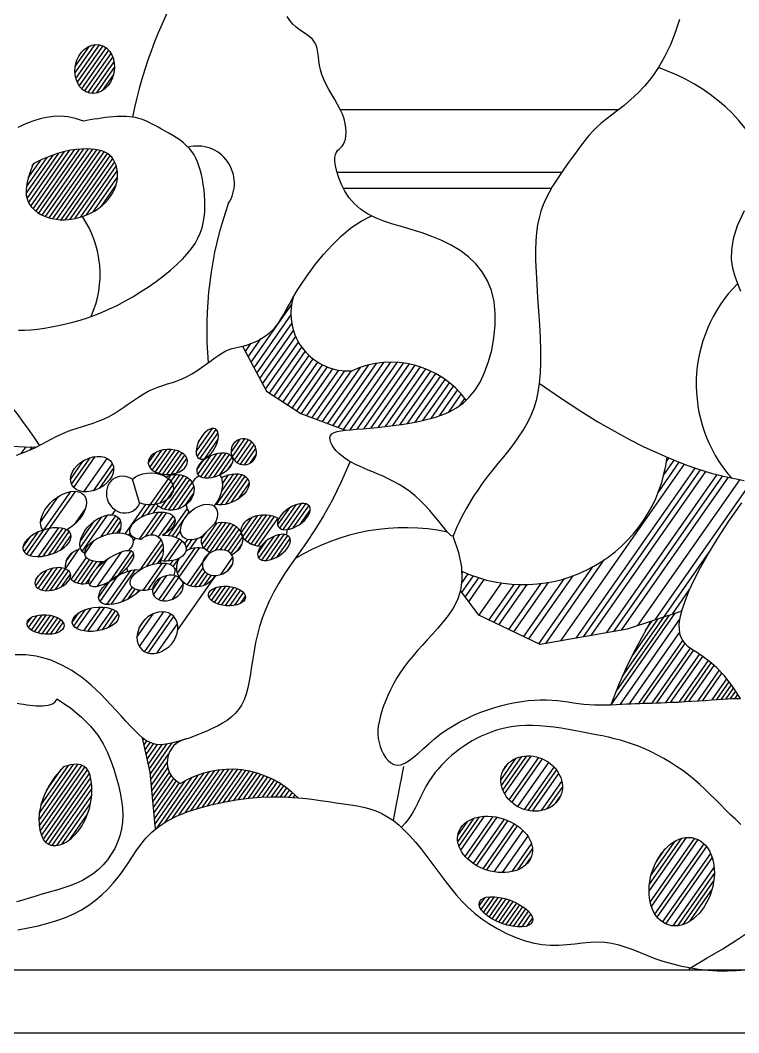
# Model space of a CAD drawing. Extents: x 737 to 6514, y 5490 to 9075.
# Drawn here: x 2608.2 to 2837, y 8012 to 8334.4 of the extents above; entities that cross this region are included whole.
import ezdxf

# ---------------------------------------------------------------- set-up
doc = ezdxf.new("R2010")
doc.units = 0
doc.header["$LTSCALE"] = 2.5
doc.header["$MEASUREMENT"] = 0
doc.layers.get('0').update_dxf_attribs({"linetype": 'CONTINUOUS'})
for name, color, linetype in [('3', 3, 'CONTINUOUS'), ('4', 4, 'CONTINUOUS'), ('7', 7, 'CONTINUOUS'), ('BH', 3, 'CONTINUOUS')]:
    doc.layers.add(name, color=color, linetype=linetype)

# ---------------------------------------------------------------- blocks, each defined once
blk = doc.blocks.new('001')
at = {"layer": 'BH'}
h = blk.add_hatch(dxfattribs=at)
h.set_pattern_fill('ANSI31', color=256, scale=9.24, angle=10, style=0)
h.set_pattern_definition([(55, (-51.3236, 215.6949), (-0.9461206, 0.6624808), [])])
h.paths.add_polyline_path([(134.74, -215.62, -0.636539), (134.98, -201.96), (133.94, -202.27), (132.27, -202.69), (130.74, -203.01), (129.37, -203.2), (128.12, -203.26), (126.4, -203.12), (124.83, -202.49), (123.76, -201.87), (122.66, -201.06), (125.09, -211.98), (126.74, -230.17), (127.85, -229.26), (130.45, -227.57), (133.48, -226.04), (136.88, -224.66), (140.58, -223.45), (144.47, -222.4), (148.48, -221.53), (152.52, -220.84), (156.51, -220.33), (160.36, -220), (164, -219.86), (167.42, -219.88), (170.65, -220.04), (172.18, -220.16, 0.352014)])
blk.add_line((184.61, -20.96), (256.14, -20.96))
at = {"layer": '3'}
blk.add_line((186.6, -25.96), (252.96, -25.96), dxfattribs=at)
for points in [[(103.83, -4.65), (101.32, -3.78), (98.88, -3.27), (96.53, -3.08), (94.27, -3.16), (92.1, -3.45), (90.04, -3.93), (88.08, -4.53), (86.23, -5.21), (84.51, -5.94), (82.9, -6.7)], [(83.15, -71.23), (85.06, -71.2), (87.08, -71.08), (89.2, -70.87), (91.39, -70.57), (93.63, -70.2), (95.91, -69.76), (98.2, -69.24), (100.49, -68.67), (102.79, -68.02), (105.1, -67.28), (107.42, -66.46), (109.77, -65.53), (112.15, -64.49), (114.56, -63.33), (117.02, -62.03), (119.53, -60.6), (122.05, -59.05), (124.55, -57.4), (126.98, -55.68), (129.32, -53.92), (131.52, -52.14), (133.54, -50.36), (135.35, -48.61), (136.92, -46.9), (138.26, -45.23), (139.37, -43.59), (140.29, -41.96), (141.03, -40.33), (141.6, -38.69), (142.02, -37.03), (142.31, -35.32), (142.48, -33.58), (142.55, -31.8), (142.53, -30.01), (142.43, -28.23), (142.25, -26.49), (142.01, -24.79), (141.72, -23.16), (141.39, -21.63), (141.03, -20.2), (140.63, -18.87), (140.17, -17.63), (139.65, -16.47), (139.06, -15.39), (138.37, -14.37), (137.6, -13.41), (136.71, -12.49), (135.71, -11.61), (134.61, -10.76), (133.45, -9.96), (132.26, -9.19), (131.05, -8.47), (129.86, -7.8), (128.72, -7.17), (127.65, -6.6), (126.67, -6.07), (125.77, -5.6), (124.94, -5.17), (124.16, -4.8), (123.41, -4.46), (122.66, -4.17), (121.91, -3.92), (121.14, -3.7), (120.32, -3.52), (119.46, -3.38), (118.56, -3.27), (117.6, -3.2), (116.6, -3.16), (115.55, -3.17), (114.45, -3.21), (113.3, -3.28), (112.1, -3.4), (110.86, -3.54), (109.62, -3.71), (108.37, -3.89), (107.15, -4.08), (105.98, -4.28), (104.86, -4.47), (103.83, -4.65)], [(314.25, -33.21), (312.09, -38.03), (310.78, -42.14), (310.19, -45.66), (310.16, -48.72), (310.57, -51.45), (311.27, -53.98), (312.14, -56.42), (313.14, -58.77)], [(82.47, -111.04), (84.03, -110.52), (85.6, -109.91), (87.18, -109.22), (88.76, -108.45), (90.35, -107.63), (91.95, -106.79), (93.56, -105.95), (95.19, -105.13), (96.83, -104.36), (98.48, -103.65), (100.15, -103.02), (101.83, -102.46), (103.52, -101.92), (105.21, -101.4), (106.89, -100.85), (108.56, -100.25), (110.22, -99.58), (111.87, -98.79), (113.48, -97.88), (115.08, -96.87), (116.66, -95.79), (118.23, -94.69), (119.79, -93.59), (121.34, -92.54), (122.88, -91.57), (124.43, -90.71), (125.98, -89.99), (127.53, -89.39), (129.08, -88.86), (130.63, -88.37), (132.19, -87.88), (133.74, -87.35), (135.29, -86.75), (136.84, -86.03), (138.38, -85.17), (139.91, -84.21), (141.42, -83.17), (142.88, -82.11), (144.29, -81.06), (145.64, -80.07), (146.92, -79.18), (148.11, -78.43), (149.22, -77.84), (150.24, -77.4), (151.22, -77.07), (152.16, -76.82), (153.09, -76.62), (154.03, -76.42), (155.01, -76.19), (156.04, -75.91), (157.14, -75.53), (158.29, -75.06), (159.48, -74.49), (160.67, -73.83), (161.84, -73.07), (162.97, -72.21), (164.04, -71.26), (165.02, -70.2), (165.91, -69.05), (166.73, -67.78), (167.56, -66.35), (168.44, -64.75), (169.43, -62.95), (170.58, -60.93), (171.95, -58.65), (173.59, -56.09), (175.54, -53.26), (177.79, -50.24), (180.29, -47.15), (183.03, -44.11), (185.96, -41.25), (189.05, -38.66), (192.26, -36.49), (195.58, -34.83)], [(249.02, -88.11), (255.76, -92.79), (261.98, -96.87), (267.69, -100.4), (272.93, -103.44), (277.72, -106.04), (282.1, -108.25), (286.09, -110.13), (289.73, -111.72), (293.04, -113.08), (296.06, -114.24), (298.82, -115.21), (301.38, -116.04), (303.75, -116.73), (305.98, -117.32), (308.12, -117.83), (310.18, -118.28), (312.21, -118.7), (314.23, -119.08)], [(188.75, -113.06), (185.94, -119.55), (183.11, -125.27), (180.29, -130.33), (177.53, -134.82), (174.87, -138.82), (172.36, -142.43), (170.02, -145.75), (167.9, -148.86), (166.04, -151.85), (164.41, -154.74), (163.01, -157.55), (161.81, -160.28), (160.8, -162.96), (159.95, -165.59), (159.24, -168.19), (158.65, -170.76), (158.17, -173.33), (157.76, -175.86), (157.39, -178.34), (157.02, -180.74), (156.63, -183.03), (156.19, -185.18), (155.65, -187.18), (155, -189), (154.19, -190.62), (153.25, -192.06), (152.16, -193.33), (150.94, -194.47), (149.59, -195.5), (148.13, -196.44), (146.55, -197.31), (144.87, -198.15), (143.1, -198.96), (141.26, -199.73), (139.4, -200.47), (137.53, -201.14), (135.7, -201.75), (133.94, -202.27), (132.27, -202.69), (130.74, -203.01), (129.37, -203.2), (128.12, -203.26), (126.97, -203.17), (125.89, -202.91), (124.83, -202.49), (123.76, -201.87), (122.66, -201.06), (121.47, -200.03), (120.19, -198.78), (118.81, -197.35), (117.36, -195.78), (115.84, -194.11), (114.28, -192.39), (112.69, -190.65), (111.09, -188.93), (109.49, -187.29), (107.9, -185.76), (106.34, -184.33), (104.78, -183.02), (103.23, -181.8), (101.67, -180.68), (100.12, -179.66), (98.55, -178.74), (96.96, -177.9), (95.36, -177.15), (93.74, -176.48), (92.11, -175.91), (90.46, -175.44), (88.8, -175.07), (87.13, -174.81), (85.45, -174.65), (83.77, -174.61), (82.09, -174.68)], [(221.52, -136.71), (223.33, -142.05), (224.25, -146.69), (224.4, -150.7), (223.93, -154.16), (222.95, -157.17), (221.6, -159.79), (220.02, -162.12), (218.33, -164.23), (216.64, -166.2), (214.98, -168.06), (213.36, -169.84), (211.78, -171.56), (210.26, -173.25), (208.8, -174.93), (207.4, -176.62), (206.08, -178.36), (204.84, -180.16), (203.69, -182.01), (202.63, -183.88), (201.66, -185.76), (200.78, -187.62), (200.01, -189.44), (199.34, -191.2), (198.77, -192.88), (198.32, -194.46), (197.98, -195.96), (197.75, -197.38), (197.64, -198.74), (197.64, -200.05), (197.75, -201.32), (197.98, -202.57), (198.33, -203.81), (198.79, -205.04), (199.37, -206.23), (200.06, -207.32), (200.85, -208.26), (201.74, -209.02), (202.73, -209.53), (203.81, -209.75), (204.97, -209.63), (206.23, -209.13), (207.57, -208.32), (208.99, -207.23), (210.51, -205.94), (212.11, -204.5), (213.81, -202.98), (215.61, -201.44), (217.5, -199.93), (219.49, -198.52), (221.57, -197.2), (223.71, -195.98), (225.9, -194.86), (228.12, -193.84), (230.37, -192.93), (232.62, -192.1), (234.85, -191.38), (237.06, -190.76), (239.23, -190.23), (241.37, -189.8), (243.46, -189.46), (245.5, -189.21), (247.49, -189.05), (249.42, -188.97), (251.29, -188.98), (253.09, -189.07), (254.84, -189.22), (256.55, -189.42), (258.23, -189.65), (259.89, -189.88), (261.55, -190.1), (263.22, -190.3), (264.91, -190.45), (266.63, -190.54), (268.37, -190.57), (270.12, -190.56), (271.84, -190.52), (273.53, -190.46), (275.17, -190.38), (276.75, -190.29), (278.23, -190.22), (279.63, -190.16), (280.96, -190.12), (282.26, -190.08), (283.56, -190.05), (284.9, -190.01), (286.32, -189.97), (287.85, -189.92), (289.53, -189.85), (291.38, -189.76), (293.37, -189.66), (295.46, -189.54), (297.59, -189.41), (299.73, -189.28), (301.83, -189.14), (303.84, -189), (305.72, -188.87), (307.44, -188.74), (309.02, -188.64), (310.48, -188.56), (311.85, -188.54), (313.15, -188.57)], [(95.35, -188.6), (99.71, -191.56), (103.26, -194.47), (106.12, -197.34), (108.38, -200.17), (110.14, -202.96), (111.51, -205.69), (112.59, -208.38), (113.49, -211.01), (114.28, -213.58), (114.96, -216.11), (115.53, -218.57), (115.96, -220.99), (116.23, -223.34), (116.34, -225.65), (116.25, -227.89), (115.95, -230.09), (115.44, -232.23), (114.72, -234.3), (113.8, -236.28), (112.72, -238.16), (111.47, -239.92), (110.09, -241.55), (108.59, -243.03), (106.98, -244.35), (105.28, -245.49), (103.51, -246.48), (101.68, -247.33), (99.8, -248.07), (97.9, -248.73), (95.98, -249.33), (94.07, -249.9), (92.16, -250.46), (90.29, -251.02), (88.41, -251.59), (86.51, -252.16), (84.55, -252.73), (82.5, -253.3)], [(82.72, -190.07), (83.75, -190.23), (84.77, -190.39), (85.79, -190.54), (86.8, -190.67), (87.81, -190.77), (88.81, -190.84), (89.8, -190.88), (90.79, -190.86), (91.75, -190.79), (92.65, -190.66), (93.47, -190.44), (94.17, -190.14), (94.74, -189.74), (95.14, -189.23), (95.35, -188.6)], [(296.66, -274.59), (302.51, -271.18), (307.49, -268.22), (311.67, -265.63), (315.12, -263.32)], [(313.24, -228.68), (311.59, -227.12), (309.94, -225.55), (308.32, -223.96), (306.71, -222.34), (305.1, -220.73), (303.48, -219.11), (301.84, -217.51), (300.15, -215.94), (298.41, -214.41), (296.6, -212.93), (294.71, -211.51), (292.76, -210.16), (290.76, -208.88), (288.73, -207.68), (286.68, -206.56), (284.64, -205.53), (282.61, -204.6), (280.62, -203.77), (278.68, -203.05), (276.78, -202.41), (274.89, -201.86), (273, -201.36), (271.09, -200.91), (269.14, -200.48), (267.13, -200.07), (265.04, -199.66), (262.86, -199.23), (260.61, -198.81), (258.3, -198.39), (255.97, -198.01), (253.64, -197.68), (251.33, -197.41), (249.06, -197.22), (246.86, -197.13), (244.74, -197.14), (242.71, -197.26), (240.76, -197.48), (238.89, -197.8), (237.09, -198.2), (235.36, -198.68), (233.7, -199.23), (232.1, -199.85), (230.56, -200.53), (229.07, -201.27), (227.64, -202.06), (226.25, -202.9), (224.92, -203.78), (223.63, -204.7), (222.39, -205.65), (221.18, -206.64), (220.02, -207.66), (218.9, -208.72), (217.82, -209.83), (216.77, -211.01), (215.76, -212.26), (214.79, -213.6), (213.85, -215.03), (212.94, -216.58), (212.07, -218.24), (211.21, -219.98), (210.34, -221.74), (209.45, -223.5), (208.52, -225.18), (207.52, -226.76), (206.44, -228.19), (205.25, -229.41)]]:
    blk.add_lwpolyline(points, dxfattribs=at)
at = {"layer": '4'}
blk.add_line((185.64, -0.96), (274.33, -0.96), dxfattribs=at)
for points in [[(87.79, -18.27), (86.62, -21.45), (85.91, -24.14), (85.61, -26.38), (85.65, -28.24), (85.99, -29.77), (86.57, -31.03), (87.34, -32.07), (88.24, -32.95), (89.22, -33.71), (90.28, -34.37), (91.4, -34.92), (92.58, -35.37), (93.82, -35.7), (95.11, -35.93), (96.44, -36.05), (97.82, -36.05), (99.23, -35.95), (100.67, -35.73), (102.1, -35.42), (103.52, -35), (104.91, -34.49), (106.25, -33.88), (107.53, -33.19), (108.73, -32.41), (109.83, -31.55), (110.82, -30.62), (111.71, -29.63), (112.5, -28.59), (113.17, -27.51), (113.72, -26.4), (114.15, -25.27), (114.47, -24.13), (114.65, -22.99), (114.72, -21.87), (114.67, -20.77), (114.5, -19.72), (114.23, -18.72), (113.86, -17.79), (113.4, -16.93), (112.84, -16.17), (112.19, -15.52), (111.45, -14.96), (110.62, -14.51), (109.68, -14.14), (108.63, -13.87), (107.47, -13.67), (106.2, -13.55), (104.79, -13.51), (103.26, -13.54), (101.59, -13.67), (99.76, -13.93), (97.76, -14.35), (95.58, -14.97), (93.2, -15.8), (90.61, -16.89), (87.79, -18.27)], [(154.52, -76.31), (162.14, -90.68), (173.12, -97.72), (187.25, -103.1)], [(313.15, -188.57), (310.43, -184.46), (307.86, -181.21), (305.46, -178.68), (303.25, -176.74), (301.24, -175.24), (299.43, -174.05), (297.84, -173.03), (296.49, -172.04), (295.38, -170.95), (294.53, -169.73), (293.94, -168.33), (293.63, -166.72), (293.62, -164.87), (293.9, -162.74), (294.5, -160.29), (295.43, -157.5), (296.69, -154.33), (298.33, -150.76), (300.39, -146.77), (302.89, -142.34), (305.89, -137.46), (309.41, -132.1), (313.5, -126.24)], [(294.4, -160.73), (276.96, -166.44), (249.34, -171.3), (229.72, -162.04), (223.93, -154.16)], [(284.4, -164), (281.69, -169.07), (279.6, -173.02), (277.99, -176.15), (276.7, -178.78), (275.59, -181.23), (274.5, -183.79), (273.3, -186.78), (271.84, -190.52)], [(126.74, -230.17), (125.09, -211.98), (122.66, -201.06)], [(97.47, -210.31), (94.77, -213.5), (92.74, -216.53), (91.28, -219.39), (90.34, -222.06), (89.81, -224.5), (89.63, -226.72), (89.71, -228.68), (89.97, -230.38), (90.35, -231.79), (90.83, -232.93), (91.38, -233.83), (92.01, -234.5), (92.69, -234.97), (93.43, -235.26), (94.2, -235.39), (95, -235.38), (95.82, -235.26), (96.65, -235.02), (97.48, -234.68), (98.31, -234.25), (99.13, -233.72), (99.93, -233.11), (100.7, -232.42), (101.44, -231.65), (102.14, -230.82), (102.8, -229.92), (103.41, -228.97), (103.98, -227.97), (104.49, -226.93), (104.96, -225.85), (105.36, -224.74), (105.72, -223.61), (106.01, -222.46), (106.24, -221.29), (106.41, -220.12), (106.51, -218.93), (106.54, -217.74), (106.5, -216.56), (106.39, -215.37), (106.2, -214.19), (105.93, -213.03), (105.53, -211.94), (104.94, -210.98), (104.12, -210.21), (103.02, -209.7), (101.58, -209.5), (99.74, -209.69), (97.47, -210.31)], [(202.56, -227.45), (203.23, -223.88), (203.76, -221.12), (204.17, -218.97), (204.51, -217.21), (204.81, -215.66), (205.12, -214.1), (205.48, -212.34), (205.92, -210.18)]]:
    blk.add_lwpolyline(points, dxfattribs=at)
for centre, radius, start, end in [((76.22, -53.4), 32.92, 335.8409, 33.9708), ((243.85, -106.06), 46.23, 245.2791, 352.9691), ((138.05, -208.84), 7.54, 100.9674, 243.9438), ((150.63, -241.18), 30.1, 44.2894, 121.8605)]:
    blk.add_arc(centre, radius, start, end, dxfattribs=at)
for centre, major_axis, ratio in [((107.43, 11.94), (1.57, 7.69), 0.794519), ((246.59, -215.63), (-9.16, 4.02), 0.856369), ((234.92, -235.01), (-11.66, 3.74), 0.699664), ((294.38, -246.88), (4.23, 13.8), 0.689082), ((238.42, -256.49), (-8.49, 3.11), 0.43315)]:
    blk.add_ellipse(centre, major_axis=major_axis, ratio=ratio, dxfattribs=at)
at = {"layer": '7'}
for p, q in [((121.7, -126.26), (119.42, -118.7)), ((141.59, -136.94), (145.66, -132.83)), ((144.12, -142.2), (142.14, -140.71))]:
    blk.add_line(p, q, dxfattribs=at)
for points in [[(82.97, -262.21), (86.24, -261.59), (89.41, -260.91), (92.45, -260.15), (95.36, -259.28), (98.12, -258.28), (100.74, -257.14), (103.21, -255.83), (105.52, -254.38), (107.68, -252.79), (109.7, -251.08), (111.58, -249.27), (113.33, -247.36), (114.96, -245.39), (116.46, -243.35), (117.86, -241.27), (119.22, -239.17), (120.6, -237.08), (122.08, -235.01), (123.74, -233.01), (125.64, -231.08), (127.85, -229.26), (130.45, -227.57), (133.48, -226.04), (136.88, -224.66), (140.58, -223.45), (144.47, -222.4), (148.48, -221.53), (152.52, -220.84), (156.51, -220.33), (160.36, -220), (164, -219.86), (167.42, -219.88), (170.65, -220.04), (173.7, -220.29), (176.58, -220.62), (179.3, -220.99), (181.88, -221.37), (184.32, -221.74), (186.66, -222.08), (188.89, -222.41), (191.02, -222.77), (193.08, -223.18), (195.07, -223.7), (197, -224.35), (198.88, -225.17), (200.73, -226.2), (202.56, -227.45), (204.36, -228.92), (206.13, -230.56), (207.88, -232.36), (209.59, -234.29), (211.27, -236.31), (212.91, -238.4), (214.51, -240.52), (216.08, -242.65), (217.63, -244.78), (219.21, -246.9), (220.83, -248.99), (222.53, -251.04), (224.35, -253.05), (226.3, -255), (228.42, -256.88), (230.74, -258.69), (233.22, -260.38), (235.84, -261.95), (238.56, -263.35), (241.35, -264.57), (244.18, -265.58), (247, -266.34), (249.8, -266.84), (252.53, -267.07), (255.2, -267.06), (257.81, -266.9), (260.35, -266.66), (262.83, -266.39), (265.26, -266.17), (267.62, -266.07), (269.92, -266.16), (272.17, -266.48), (274.39, -267.01), (276.6, -267.71), (278.83, -268.53), (281.1, -269.44), (283.44, -270.38), (285.87, -271.31), (288.41, -272.2), (291.1, -272.99), (293.9, -273.69), (296.79, -274.27), (299.75, -274.74), (302.76, -275.07), (305.8, -275.27), (308.83, -275.32), (311.83, -275.22), (314.79, -274.96)], [(293.69, 27.7), (292.35, 23.59), (290.76, 19.6), (288.94, 15.83), (286.96, 12.38), (284.85, 9.32), (282.65, 6.63), (280.42, 4.27), (278.19, 2.2), (276.01, 0.37), (273.93, -1.27), (271.98, -2.75), (270.21, -4.11), (268.66, -5.41), (267.29, -6.66), (266.06, -7.89), (264.95, -9.12), (263.89, -10.38), (262.87, -11.69), (261.83, -13.08), (260.73, -14.56), (259.55, -16.16), (258.31, -17.87), (257.03, -19.66), (255.75, -21.52), (254.49, -23.44), (253.28, -25.39), (252.16, -27.37), (251.15, -29.35), (250.28, -31.32), (249.54, -33.33), (248.94, -35.43), (248.47, -37.67), (248.14, -40.1), (247.92, -42.77), (247.83, -45.73), (247.86, -49.04), (248, -52.71), (248.22, -56.68), (248.49, -60.86), (248.78, -65.15), (249.05, -69.45), (249.27, -73.68), (249.4, -77.73), (249.42, -81.52), (249.3, -84.97), (249.02, -88.11), (248.58, -90.97), (247.99, -93.61), (247.24, -96.07), (246.32, -98.4), (245.23, -100.64), (243.97, -102.84), (242.55, -105.03), (240.99, -107.22), (239.33, -109.4), (237.61, -111.57), (235.87, -113.73), (234.15, -115.87), (232.47, -117.99), (230.88, -120.08), (229.42, -122.14), (228.08, -124.15), (226.87, -126.08), (225.79, -127.92), (224.85, -129.64), (224.03, -131.22), (223.35, -132.64), (222.8, -133.88), (222.38, -134.92), (222.05, -135.75), (221.78, -136.35), (221.52, -136.71), (221.23, -136.82), (220.87, -136.67), (220.4, -136.24), (219.77, -135.53), (218.97, -134.53), (217.99, -133.29), (216.85, -131.87), (215.58, -130.32), (214.19, -128.69), (212.7, -127.06), (211.12, -125.47), (209.48, -123.98), (207.8, -122.64), (206.09, -121.44), (204.37, -120.37), (202.64, -119.41), (200.93, -118.54), (199.25, -117.76), (197.62, -117.05), (196.06, -116.39), (194.56, -115.77), (193.14, -115.17), (191.8, -114.58), (190.52, -113.99), (189.32, -113.38), (188.19, -112.73), (187.12, -112.04), (186.12, -111.29), (185.19, -110.48), (184.35, -109.61), (183.63, -108.72), (183.04, -107.83), (182.61, -106.97), (182.37, -106.16), (182.34, -105.42), (182.54, -104.79), (183, -104.28), (183.71, -103.87), (184.66, -103.55), (185.84, -103.3), (187.25, -103.1), (188.88, -102.93), (190.72, -102.77), (192.77, -102.61), (195, -102.42), (197.38, -102.2), (199.9, -101.93), (202.5, -101.62), (205.16, -101.25), (207.84, -100.81), (210.5, -100.3), (213.12, -99.71), (215.65, -99.03), (218.1, -98.21), (220.43, -97.21), (222.65, -95.97), (224.75, -94.46), (226.7, -92.62), (228.51, -90.41), (230.15, -87.78), (231.61, -84.7), (232.87, -81.26), (233.87, -77.56), (234.59, -73.69), (234.99, -69.76), (235.02, -65.88), (234.65, -62.13), (233.84, -58.64), (232.57, -55.47), (230.88, -52.63), (228.81, -50.09), (226.44, -47.85), (223.8, -45.87), (220.95, -44.15), (217.95, -42.65), (214.85, -41.36), (211.7, -40.25), (208.56, -39.28), (205.45, -38.37), (202.43, -37.47), (199.54, -36.52), (196.82, -35.45), (194.33, -34.21), (192.09, -32.74), (190.14, -30.99), (188.49, -29.04), (187.12, -26.95), (186.01, -24.81), (185.15, -22.7), (184.53, -20.7), (184.13, -18.89), (183.94, -17.36), (183.95, -16.15), (184.11, -15.24), (184.41, -14.54), (184.8, -14), (185.25, -13.55), (185.73, -13.12), (186.2, -12.64), (186.63, -12.04), (186.99, -11.28), (187.26, -10.36), (187.43, -9.3), (187.49, -8.1), (187.42, -6.81), (187.21, -5.42), (186.85, -3.97), (186.32, -2.46), (185.62, -0.92), (184.8, 0.65), (183.89, 2.24), (182.94, 3.83), (182.01, 5.43), (181.13, 7.02), (180.35, 8.59), (179.73, 10.15), (179.29, 11.67), (179, 13.16), (178.8, 14.59), (178.65, 15.95), (178.49, 17.24), (178.27, 18.44), (177.94, 19.54), (177.44, 20.53), (176.75, 21.4), (175.88, 22.19), (174.89, 22.94), (173.81, 23.68), (172.7, 24.46), (171.59, 25.31), (170.53, 26.28), (169.57, 27.4), (168.73, 28.71)]]:
    blk.add_lwpolyline(points, dxfattribs=at)
blk.add_lwpolyline([(127.51, -174.05, 0.064315), (131.04, -172.09, 0.064315)], format="xyb", dxfattribs=at)
for centre, radius, start, end in [((264.16, -32.8), 147.66, 149.1153, 168.5052), ((267.88, -44.55), 60.04, 24.2059, 71.4731), ((140.08, -24.42), 11.84, 326.5068, 104.3369), ((262.95, -70.89), 119.84, 160.535, 185.1214), ((-51.12, -199.98), 168.37, 33.1542, 66.5964), ((344.52, -88.41), 45.52, 135.3555, 221.0195), ((188.17, -65.91), 18.28, 164.1912, 274.0555), ((91.64, 57.98), 166.45, 228.168, 269.0076), ((201.83, -111.08), 29.64, 36.2728, 114.6591), ((206.28, -201.13), 66.97, 78.379, 121.6046)]:
    blk.add_arc(centre, radius, start, end, dxfattribs=at)
at = {"layer": '7', "extrusion": (0, 0, -1)}
for centre, major_axis, ratio in [((143.29, -107.41), (2.6, 4.72), 0.510981), ((154.89, -109.97), (1.85, -3.72), 0.966232), ((130.73, -113.2), (6.25, 0.34), 0.636696), ((145.7, -114.34), (5.63, 2.52), 0.542611), ((170.85, -130.61), (4.94, 3.28), 0.52261), ((92.25, -138.75), (7.61, 2.51), 0.506813), ((164.54, -140.42), (4.94, 3.28), 0.52261), ((112.72, -147.17), (6.99, 5.12), 0.359689), ((146.64, -145.25), (4.68, 2.04), 0.761803), ((94.09, -150.54), (5.59, 1.81), 0.573062), ((130.72, -153.34), (4.68, 2.04), 0.761803)]:
    blk.add_ellipse(centre, major_axis=major_axis, ratio=ratio, dxfattribs=at)
at = {"layer": '7'}
for centre, major_axis, ratio in [((106.58, -117.09), (-6.45, -3.44), 0.694434), ((149.54, -155.9), (-5.91, 0.45), 0.52261), ((107.67, -163.3), (-7.39, -1.17), 0.502314), ((91.78, -164.98), (-5.91, 0.45), 0.52261)]:
    blk.add_ellipse(centre, major_axis=major_axis, ratio=ratio, dxfattribs=at)
at = {"layer": '7', "extrusion": (0, 0, -1)}
for centre, major_axis, ratio, start_param, end_param in [((125.18, -121.77), (7.31, 0.14), 0.694434, 3.818127, 8.363513), ((116.68, -123.6), (1.99, -5.71), 0.884331, 5.472906, 10.330524), ((132.55, -122.88), (6.13, 2.7), 0.82167, 4.671993, 9.197374), ((142.32, -123.07), (3.84, 6.85), 0.628214, 4.833873, 5.243588), ((142.32, -123.07), (3.84, 6.85), 0.628214, 0.312966, 1.847624), ((149.9, -121.93), (6.42, 3.08), 0.60363, 4.666756, 8.789552), ((97.49, -129.34), (-6.51, -5.56), 0.59593, 0, 5.040506), ((125.8, -133.57), (7.11, 2.33), 0.528228, 2.302345, 7.567439), ((140.65, -132.35), (5.13, 4.75), 0.610792, 1.926413, 7.354629), ((142.32, -123.07), (3.84, 6.85), 0.628214, 3.346888, 3.835626), ((109.24, -136.37), (5.76, 5.4), 0.579419, 2.930649, 7.208544), ((147.99, -137.99), (6.54, 0.72), 0.849913, 4.443128, 7.452584), ((161.34, -135.12), (7.31, 0.14), 0.694434, 8.006231, 11.716481), ((111.98, -140.39), (7.61, 2.51), 0.506813, 1.917807, 7.096098), ((161.34, -135.12), (7.31, 0.14), 0.694434, 6.238218, 6.563607), ((123.51, -143.65), (3.84, 6.85), 0.628214, 5.283754, 7.760575), ((129.82, -140.64), (6.76, -0.33), 0.611285, 4.559749, 8.022718), ((147.99, -137.99), (6.54, 0.72), 0.849913, 9.047336, 9.741649), ((103.96, -146.4), (-5.29, -2.69), 0.954465, 6.624937, 8.124516), ((140, -146.71), (5.66, 3.24), 0.947489, 10.912347, 11.832445), ((103.96, -146.4), (-5.29, -2.69), 0.954465, 9.660159, 9.75495), ((125.83, -149.76), (7.02, 2.59), 0.502314, 4.306314, 6.811674), ((140, -146.71), (5.66, 3.24), 0.947489, 7.262524, 10.447903), ((116.47, -153.07), (7.55, 4.32), 0.46745, 1.07043, 5.735699), ((123.51, -143.65), (3.84, 6.85), 0.628214, 10.013182, 10.203236), ((125.83, -149.76), (7.02, 2.59), 0.502314, 8.037215, 10.589499), ((103.96, -146.4), (-5.29, -2.69), 0.954465, 4.894044, 6.010371)]:
    blk.add_ellipse(centre, major_axis=major_axis, ratio=ratio, start_param=start_param, end_param=end_param, dxfattribs=at)
at = {"layer": '7'}
blk.add_ellipse((127.39, -167.58), major_axis=(4.87, 5.47), ratio=0.788102, start_param=4.583668, end_param=10.289959, dxfattribs=at)
at = {"layer": 'BH'}
for p, q in [((101.14, 10.57), (107.54, 19.71)), ((101.41, 8.94), (108.91, 19.65)), ((101.24, 12.71), (105.82, 19.26)), ((101.89, 7.61), (110.07, 19.28)), ((102.53, 6.5), (111.06, 18.69)), ((103.31, 5.6), (111.92, 17.9)), ((104.22, 4.9), (112.63, 16.91)), ((105.28, 4.4), (113.21, 15.71)), ((106.52, 4.16), (113.6, 14.26)), ((108.02, 4.27), (113.74, 12.45)), ((110.06, 5.17), (113.33, 9.85)), ((85.64, -27.69), (94.21, -15.45)), ((85.89, -29.33), (96.05, -14.83)), ((86.39, -30.64), (97.8, -14.34)), ((87.06, -31.69), (99.45, -14)), ((87.86, -32.57), (101.04, -13.75)), ((88.73, -33.33), (102.55, -13.6)), ((89.68, -34), (104.01, -13.53)), ((90.69, -34.57), (105.42, -13.53)), ((91.76, -35.06), (106.78, -13.61)), ((92.89, -35.45), (108.07, -13.77)), ((94.09, -35.75), (109.29, -14.04)), ((95.36, -35.95), (110.43, -14.43)), ((96.7, -36.05), (111.46, -14.97)), ((98.13, -36.03), (112.36, -15.69)), ((85.72, -25.56), (92.28, -16.19)), ((86.28, -22.74), (90.26, -17.06)), ((87.55, -18.91), (88.11, -18.11)), ((99.64, -35.89), (113.15, -16.59)), ((101.24, -35.61), (113.8, -17.67)), ((102.96, -35.16), (114.3, -18.97)), ((104.82, -34.52), (114.63, -20.52)), ((106.94, -33.5), (114.68, -22.45)), ((109.6, -31.72), (114.17, -25.19)), ((157.26, -81.47), (170.1, -63.12)), ((158.17, -83.19), (169.9, -66.43)), ((159.08, -84.9), (170.16, -69.07)), ((156.34, -79.75), (160.38, -73.99)), ((159.99, -86.62), (170.71, -71.32)), ((160.9, -88.34), (171.44, -73.29)), ((154.52, -76.31), (154.52, -76.3)), ((155.43, -78.03), (157.2, -75.51)), ((161.81, -90.06), (172.33, -75.04)), ((163.08, -91.28), (173.35, -76.61)), ((164.54, -92.21), (174.48, -78.02)), ((165.99, -93.15), (175.71, -79.28)), ((167.45, -94.09), (177.03, -80.4)), ((168.91, -95.02), (178.46, -81.39)), ((170.37, -95.96), (179.97, -82.25)), ((171.83, -96.89), (181.59, -82.96)), ((173.32, -97.8), (183.31, -83.53)), ((180, -100.34), (192.08, -83.09)), ((181.67, -100.97), (194.74, -82.3)), ((183.34, -101.61), (197.21, -81.8)), ((185.01, -102.24), (199.51, -81.53)), ((186.68, -102.88), (201.69, -81.44)), ((188.75, -102.95), (203.76, -81.5)), ((191, -102.75), (205.74, -81.7)), ((193.24, -102.57), (207.63, -82.01)), ((195.49, -102.38), (209.45, -82.43)), ((197.76, -102.16), (211.2, -82.96)), ((200.04, -101.92), (212.88, -83.58)), ((174.99, -98.43), (185.14, -83.93)), ((176.66, -99.07), (187.1, -84.15)), ((178.33, -99.7), (189.21, -84.16)), ((202.35, -101.64), (214.5, -84.28)), ((204.69, -101.31), (216.06, -85.08)), ((207.07, -100.94), (217.56, -85.96)), ((209.5, -100.5), (219, -86.92)), ((211.98, -99.97), (220.38, -87.96)), ((214.54, -99.33), (221.71, -89.09)), ((217.24, -98.5), (222.97, -90.31)), ((220.18, -97.31), (224.18, -91.61)), ((223.84, -95.12), (225.32, -93)), ((139.74, -109.92), (144.92, -102.52)), ((140.06, -111.48), (146.11, -102.84)), ((140.51, -106.81), (142.65, -103.76)), ((140.94, -112.24), (146.74, -103.96)), ((142.46, -112.08), (146.72, -106)), ((150.86, -110.15), (153.79, -105.97)), ((151.24, -111.63), (155.27, -105.87)), ((151.91, -112.68), (156.45, -106.2)), ((84.04, -110.51), (85.55, -108.36)), ((87.02, -109.29), (87.62, -108.43)), ((124.96, -114.92), (128.77, -109.48)), ((125.77, -115.78), (130.35, -109.23)), ((126.75, -116.4), (131.76, -109.23)), ((127.85, -116.83), (133.04, -109.42)), ((152.79, -113.44), (157.42, -106.82)), ((153.85, -113.93), (158.21, -107.7)), ((155.15, -114.1), (158.78, -108.91)), ((99.71, -118.77), (103.91, -112.77)), ((100.03, -120.32), (105.95, -111.87)), ((100.73, -121.34), (107.61, -111.5)), ((103.99, -122.71), (111.43, -112.09)), ((124.49, -113.58), (126.86, -110.19)), ((129.08, -117.1), (134.21, -109.77)), ((130.42, -117.19), (135.25, -110.3)), ((131.91, -117.08), (136.14, -111.03)), ((133.63, -116.64), (136.81, -112.09)), ((139.94, -115.67), (142.05, -112.67)), ((140.27, -117.21), (144.46, -111.23)), ((141.19, -117.93), (146.3, -110.62)), ((142.37, -118.25), (147.87, -110.39)), ((143.76, -118.28), (149.23, -110.46)), ((145.36, -118), (150.37, -110.84)), ((147.26, -117.31), (151.23, -111.64)), ((156.9, -113.61), (158.88, -110.78)), ((288.7, -117.27), (291.94, -112.63)), ((289.55, -113.03), (290.3, -111.96)), ((107.07, -122.35), (113.08, -113.76)), ((109.06, -121.51), (113.45, -115.25)), ((136.34, -114.77), (136.49, -114.57)), ((149.92, -115.53), (151.32, -113.52)), ((255.9, -170.15), (295.26, -113.93)), ((260.72, -169.3), (298.64, -115.15)), ((263.14, -168.87), (300.36, -115.71)), ((286.94, -122.8), (293.59, -113.29)), ((125.07, -126.84), (130.89, -118.54)), ((129.68, -128.32), (136.85, -118.08)), ((130.89, -118.54), (131.7, -117.38)), ((130.92, -128.56), (137.75, -118.81)), ((131.69, -119.4), (133.26, -117.17)), ((132.3, -120.55), (134.61, -117.25)), ((132.41, -122.4), (135.8, -117.57)), ((146.26, -126.79), (153.11, -117)), ((147.61, -126.88), (154.35, -117.25)), ((147.78, -122.61), (151.7, -117.01)), ((147.84, -118.49), (148.21, -117.97)), ((148.08, -120.16), (150.09, -117.29)), ((149.15, -126.69), (155.39, -117.77)), ((150.93, -126.16), (156.2, -118.63)), ((265.55, -168.45), (302.1, -116.25)), ((270.38, -167.6), (305.64, -117.23)), ((272.79, -167.17), (307.45, -117.67)), ((275.2, -166.74), (309.27, -118.08)), ((280.45, -165.29), (312.97, -118.84)), ((126.56, -126.74), (131.69, -119.4)), ((128.24, -126.34), (132.3, -120.55)), ((130.42, -125.25), (132.41, -122.4)), ((132.33, -128.56), (138.48, -119.78)), ((133.98, -128.22), (138.97, -121.09)), ((153.14, -125.02), (156.58, -120.1)), ((285.94, -163.5), (316.75, -119.48)), ((85.82, -142.62), (99.81, -122.65)), ((86.92, -143.07), (101.28, -122.57)), ((90.19, -132.36), (95.91, -124.19)), ((128.58, -127.87), (130.42, -125.25)), ((136.14, -127.15), (138.95, -123.13)), ((100.97, -133.08), (104.46, -128.09)), ((112.96, -130.05), (114, -128.56)), ((117.22, -136.04), (123.72, -126.75)), ((122.32, -130.78), (125.07, -126.84)), ((124.35, -129.89), (126.56, -126.74)), ((126.1, -129.4), (127.63, -127.22)), ((130.94, -136.59), (136.93, -128.03)), ((165.66, -133.31), (169.54, -127.78)), ((166.35, -134.34), (171.63, -126.81)), ((167.48, -134.75), (173.28, -126.46)), ((168.91, -134.71), (174.62, -126.56)), ((170.68, -134.2), (175.63, -127.13)), ((173.02, -132.88), (176.07, -128.51)), ((102.78, -138.54), (107.37, -131.99)), ((102.81, -140.52), (109.72, -130.64)), ((103.4, -141.68), (111.5, -130.11)), ((109.52, -136.98), (114.15, -130.36)), ((111.38, -136.32), (115.07, -131.05)), ((121.59, -137.86), (127.67, -129.18)), ((123.71, -136.85), (129.09, -129.16)), ((125.43, -136.4), (130.37, -129.34)), ((127.77, -137.08), (132.43, -130.43)), ((129.97, -135.95), (133, -131.63)), ((132.18, -136.83), (135.64, -131.89)), ((135.64, -131.89), (136.89, -130.11)), ((136.89, -130.11), (137.56, -129.14)), ((154.1, -135.74), (157.53, -130.82)), ((154.56, -137.08), (159.34, -130.26)), ((155.3, -138.04), (160.89, -130.06)), ((156.2, -138.78), (162.29, -130.08)), ((157.21, -139.35), (163.57, -130.26)), ((158.32, -139.77), (164.74, -130.6)), ((159.53, -140.05), (165.82, -131.07)), ((89.54, -143.35), (95.97, -134.17)), ((91.06, -143.21), (97.26, -134.35)), ((92.71, -142.85), (98.4, -134.74)), ((94.56, -142.23), (99.34, -135.4)), ((113.05, -135.95), (115.67, -132.22)), ((114.57, -135.8), (115.7, -134.19)), ((133.33, -137.21), (134.76, -135.15)), ((141.6, -139.48), (146.42, -132.6)), ((142.15, -140.71), (147.98, -132.39)), ((143.07, -141.41), (149.33, -132.47)), ((144, -142.1), (150.54, -132.75)), ((145.91, -141.39), (151.63, -133.22)), ((147.49, -141.14), (152.59, -133.85)), ((148.81, -141.27), (153.43, -134.68)), ((84.54, -140.43), (87.01, -136.91)), ((84.95, -141.86), (89.39, -135.52)), ((96.76, -141.1), (99.94, -136.56)), ((104.27, -142.45), (107.27, -138.16)), ((118.33, -136.48), (118.71, -135.93)), ((119.22, -137.21), (119.41, -136.94)), ((119.7, -138.55), (120.41, -137.53)), ((121.86, -147.54), (128.55, -137.98)), ((129.44, -144.77), (134.38, -137.72)), ((130.85, -144.77), (135.32, -138.39)), ((136.1, -139.29), (137.04, -137.95)), ((136.58, -140.62), (138.39, -138.03)), ((137.76, -140.94), (140.06, -137.66)), ((141.45, -137.68), (142.89, -135.63)), ((149.92, -141.7), (154.08, -135.76)), ((150.82, -142.43), (154.52, -137.15)), ((159.33, -142.35), (162.15, -138.32)), ((159.7, -143.84), (164.56, -136.9)), ((160.68, -144.45), (166.36, -136.35)), ((162, -144.58), (167.82, -136.27)), ((163.63, -144.27), (168.97, -136.65)), ((165.67, -143.36), (169.7, -137.62)), ((98.12, -147.21), (102.53, -140.91)), ((112.52, -150.81), (118.99, -141.57)), ((124.06, -146.41), (129.08, -139.24)), ((125.9, -145.8), (129.28, -140.97)), ((133.78, -148.63), (139.49, -140.49)), ((134.31, -149.9), (140.91, -140.47)), ((152.71, -141.74), (154.21, -139.59)), ((98.38, -144.83), (100.33, -142.04)), ((99.91, -150.69), (104.82, -143.68)), ((100.85, -151.36), (105.75, -144.37)), ((101.93, -151.84), (106.88, -144.77)), ((103.16, -152.09), (108.15, -144.96)), ((105.79, -152.36), (111.5, -144.21)), ((108.11, -147.03), (109.56, -144.97)), ((108.34, -152.75), (115.94, -141.9)), ((115.05, -149.21), (119.86, -142.34)), ((127.53, -145.48), (128.87, -143.57)), ((131.5, -145.85), (132.41, -144.55)), ((132.45, -146.52), (134.28, -143.89)), ((136.85, -152.31), (143.74, -142.47)), ((147.6, -149.03), (151.44, -143.55)), ((251.07, -171), (269.72, -144.37)), ((288.68, -162.6), (303.11, -141.99)), ((88.64, -152.69), (92.15, -147.68)), ((89.46, -153.54), (93.98, -147.09)), ((90.54, -154.01), (95.54, -146.87)), ((91.81, -154.21), (96.91, -146.93)), ((93.25, -154.16), (98.1, -147.23)), ((94.9, -153.82), (99.09, -147.84)), ((111.28, -158.62), (118.89, -147.75)), ((112.7, -158.6), (120.47, -147.51)), ((122.89, -154.13), (129.01, -145.38)), ((124.39, -154), (130.34, -145.5)), ((132.97, -147.79), (133.56, -146.94)), ((137.96, -152.74), (141.89, -147.12)), ((139.22, -152.96), (142.56, -148.18)), ((149.98, -147.65), (151.31, -145.75)), ((224.33, -148.78), (224.76, -148.16)), ((248.89, -171.09), (266.03, -146.62)), ((88.66, -150.66), (89.5, -149.45)), ((96.9, -152.98), (99.74, -148.93)), ((104.6, -152.06), (105.69, -150.5)), ((108.66, -156.33), (112.28, -151.16)), ((109.12, -157.67), (114.9, -149.42)), ((125.8, -154), (128.53, -150.1)), ((126.12, -155.55), (130.45, -149.37)), ((127.86, -157.09), (133.21, -149.46)), ((129.05, -157.4), (134.27, -149.96)), ((133.87, -166.64), (145.98, -149.34)), ((140.66, -152.9), (143.49, -148.86)), ((142.43, -152.39), (144.63, -149.25)), ((224.23, -151.94), (226.39, -148.86)), ((224.37, -154.77), (228.05, -149.51)), ((225.45, -156.24), (229.76, -150.09)), ((226.54, -157.71), (231.51, -150.61)), ((244.12, -168.84), (257.07, -150.36)), ((245.71, -169.59), (259.82, -149.44)), ((116.14, -157.73), (119.35, -153.14)), ((118.24, -156.73), (120.34, -153.74)), ((120.91, -154.93), (121.53, -154.05)), ((132.2, -156.94), (135.87, -151.7)), ((143.84, -156.42), (146.11, -153.18)), ((144.61, -157.34), (147.76, -152.84)), ((145.57, -157.98), (149.21, -152.78)), ((146.65, -158.45), (150.54, -152.89)), ((147.83, -158.77), (151.78, -153.14)), ((149.11, -158.97), (152.91, -153.53)), ((150.49, -159.01), (153.95, -154.07)), ((229.82, -162.08), (237.03, -151.78)), ((233, -163.59), (240.97, -152.2)), ((234.59, -164.34), (243.03, -152.28)), ((236.18, -165.09), (245.15, -152.27)), ((239.36, -166.59), (249.62, -151.93)), ((240.95, -167.34), (251.99, -151.57)), ((291.42, -161.7), (296.9, -153.88)), ((152.01, -158.85), (154.84, -154.81)), ((153.82, -158.28), (155.44, -155.97)), ((100.8, -165.54), (104.5, -160.24)), ((101.7, -166.26), (106.26, -159.74)), ((103.98, -167.03), (109.32, -159.41)), ((105.29, -167.17), (110.68, -159.48)), ((108.22, -167.02), (113.08, -160.08)), ((109.88, -166.66), (114.09, -160.65)), ((121.65, -172), (129.41, -160.93)), ((294.17, -160.8), (294.48, -160.35)), ((85.86, -164.72), (87.25, -162.74)), ((86.39, -165.97), (89.13, -162.06)), ((87.26, -166.74), (90.67, -161.87)), ((88.29, -167.3), (92.07, -161.9)), ((89.41, -167.7), (93.35, -162.08)), ((90.64, -167.97), (94.54, -162.39)), ((91.96, -168.1), (95.63, -162.84)), ((93.39, -168.06), (96.61, -163.46)), ((95.01, -167.76), (97.41, -164.34)), ((100.26, -164.29), (102.38, -161.27)), ((111.77, -165.98), (114.87, -161.55)), ((120.89, -169.06), (126.2, -161.48)), ((121.58, -166.06), (123.52, -163.29)), ((123.34, -173.62), (131.69, -161.69)), ((124.43, -174.07), (132.58, -162.43)), ((271.95, -190.52), (292.34, -161.4)), ((273.5, -186.29), (290.51, -162)), ((274.86, -190.39), (293.83, -163.3)), ((275.51, -181.41), (288.68, -162.6)), ((278.57, -175.03), (286.85, -163.2)), ((282.85, -166.9), (285.02, -163.8)), ((127.22, -174.12), (133.76, -164.77)), ((277.78, -190.24), (293.77, -167.42)), ((280.69, -190.13), (294.75, -170.05)), ((282.13, -190.08), (295.46, -171.03)), ((285, -190.01), (297.21, -172.56)), ((286.44, -189.97), (298.16, -173.23)), ((289.33, -189.86), (300.1, -174.49)), ((290.79, -189.79), (301.06, -175.12)), ((293.72, -189.64), (302.92, -176.49)), ((295.18, -189.56), (303.81, -177.23)), ((296.66, -189.47), (304.69, -178)), ((299.6, -189.28), (306.36, -179.63)), ((301.08, -189.19), (307.17, -180.49)), ((304.04, -188.99), (308.72, -182.3)), ((305.53, -188.88), (309.47, -183.25)), ((307.01, -188.77), (310.22, -184.19)), ((308.49, -188.67), (310.92, -185.2)), ((309.96, -188.59), (311.61, -186.24)), ((311.4, -188.54), (312.29, -187.27)), ((89.65, -227.35), (102.1, -209.57)), ((89.75, -225.19), (100.68, -209.59)), ((236.8, -214.54), (241.7, -207.54)), ((236.98, -216.3), (243.48, -207.01)), ((237.4, -217.71), (245.02, -206.83)), ((237.41, -211.66), (239.13, -209.19)), ((237.97, -218.9), (246.41, -206.86)), ((239.42, -220.86), (248.88, -207.35)), ((240.27, -221.67), (250, -207.77)), ((242.16, -222.99), (252.03, -208.91)), ((89.78, -229.17), (103.32, -209.84)), ((90.08, -230.77), (104.33, -210.41)), ((90.25, -222.47), (99.07, -209.87)), ((90.51, -232.17), (105.13, -211.28)), ((91.09, -233.35), (105.72, -212.46)), ((92.06, -217.88), (96.79, -211.11)), ((244.33, -223.92), (253.78, -210.43)), ((245.53, -224.23), (254.55, -211.35)), ((246.81, -224.41), (255.22, -212.39)), ((91.83, -234.31), (106.13, -213.88)), ((92.76, -235), (106.41, -215.51)), ((249.75, -224.24), (256.21, -215.01)), ((93.93, -235.34), (106.53, -217.34)), ((251.54, -223.69), (256.38, -216.79)), ((95.34, -235.33), (106.47, -219.44)), ((97.1, -234.84), (106.11, -221.97)), ((254.18, -221.93), (255.7, -219.77)), ((99.48, -233.45), (105.13, -225.38)), ((223.04, -232.18), (226.22, -227.64)), ((223.05, -234.18), (228.31, -226.67)), ((223.43, -235.65), (230.02, -226.24)), ((223.99, -236.87), (231.55, -226.07)), ((225.41, -238.86), (234.31, -226.15)), ((226.24, -239.7), (235.58, -226.35)), ((228.05, -241.13), (237.95, -226.99)), ((229.03, -241.74), (239.06, -227.42)), ((231.14, -242.76), (241.14, -228.49)), ((232.27, -243.16), (242.1, -229.12)), ((234.68, -243.75), (243.88, -230.6)), ((237.33, -243.99), (245.41, -232.45)), ((240.37, -243.67), (246.56, -234.84)), ((283.97, -249.87), (295.92, -232.8)), ((284.09, -247.69), (294.3, -233.11)), ((284.34, -253.37), (298.56, -233.07)), ((284.59, -244.96), (292.3, -233.95)), ((284.74, -254.81), (299.66, -233.5)), ((285.87, -257.23), (301.54, -234.85)), ((242.17, -243.12), (246.85, -236.43)), ((286.22, -240.62), (289.16, -236.42)), ((286.58, -258.22), (302.33, -235.73)), ((288.3, -259.8), (303.62, -237.92)), ((244.59, -241.67), (246.52, -238.92)), ((289.31, -260.36), (304.11, -239.24)), ((291.71, -260.97), (304.72, -242.4)), ((293.15, -260.92), (304.78, -244.32)), ((294.84, -260.53), (304.59, -246.6)), ((296.96, -259.51), (303.97, -249.5)), ((229.91, -254.59), (231.75, -251.95)), ((230.49, -255.77), (233.35, -251.69)), ((231.26, -256.69), (234.75, -251.7)), ((232.12, -257.47), (236.06, -251.84)), ((233.05, -258.15), (237.3, -252.08)), ((234.04, -258.76), (238.5, -252.39)), ((235.06, -259.31), (239.64, -252.77)), ((236.13, -259.8), (240.75, -253.2)), ((237.24, -260.23), (241.82, -253.69)), ((238.39, -260.6), (242.84, -254.24)), ((239.58, -260.91), (243.82, -254.85)), ((240.83, -261.14), (244.75, -255.54)), ((242.14, -261.28), (245.61, -256.32)), ((243.55, -261.28), (246.38, -257.24)), ((245.15, -261.01), (246.95, -258.44))]:
    blk.add_line(p, q, dxfattribs=at)

msp = doc.modelspace()

# ---------------------------------------------------------------- linework, layer by layer
at = {"layer": '7'}
for p, q in [((2338.25, 8031.96), (3022.98, 8031.96)), ((2338.25, 8011.96), (3003, 8011.96))]:
    msp.add_line(p, q, dxfattribs=at)

# ---------------------------------------------------------------- block references
msp.add_blockref('001', (2524.49, 8306.96), dxfattribs=at)

doc.saveas('drawing.dxf')
